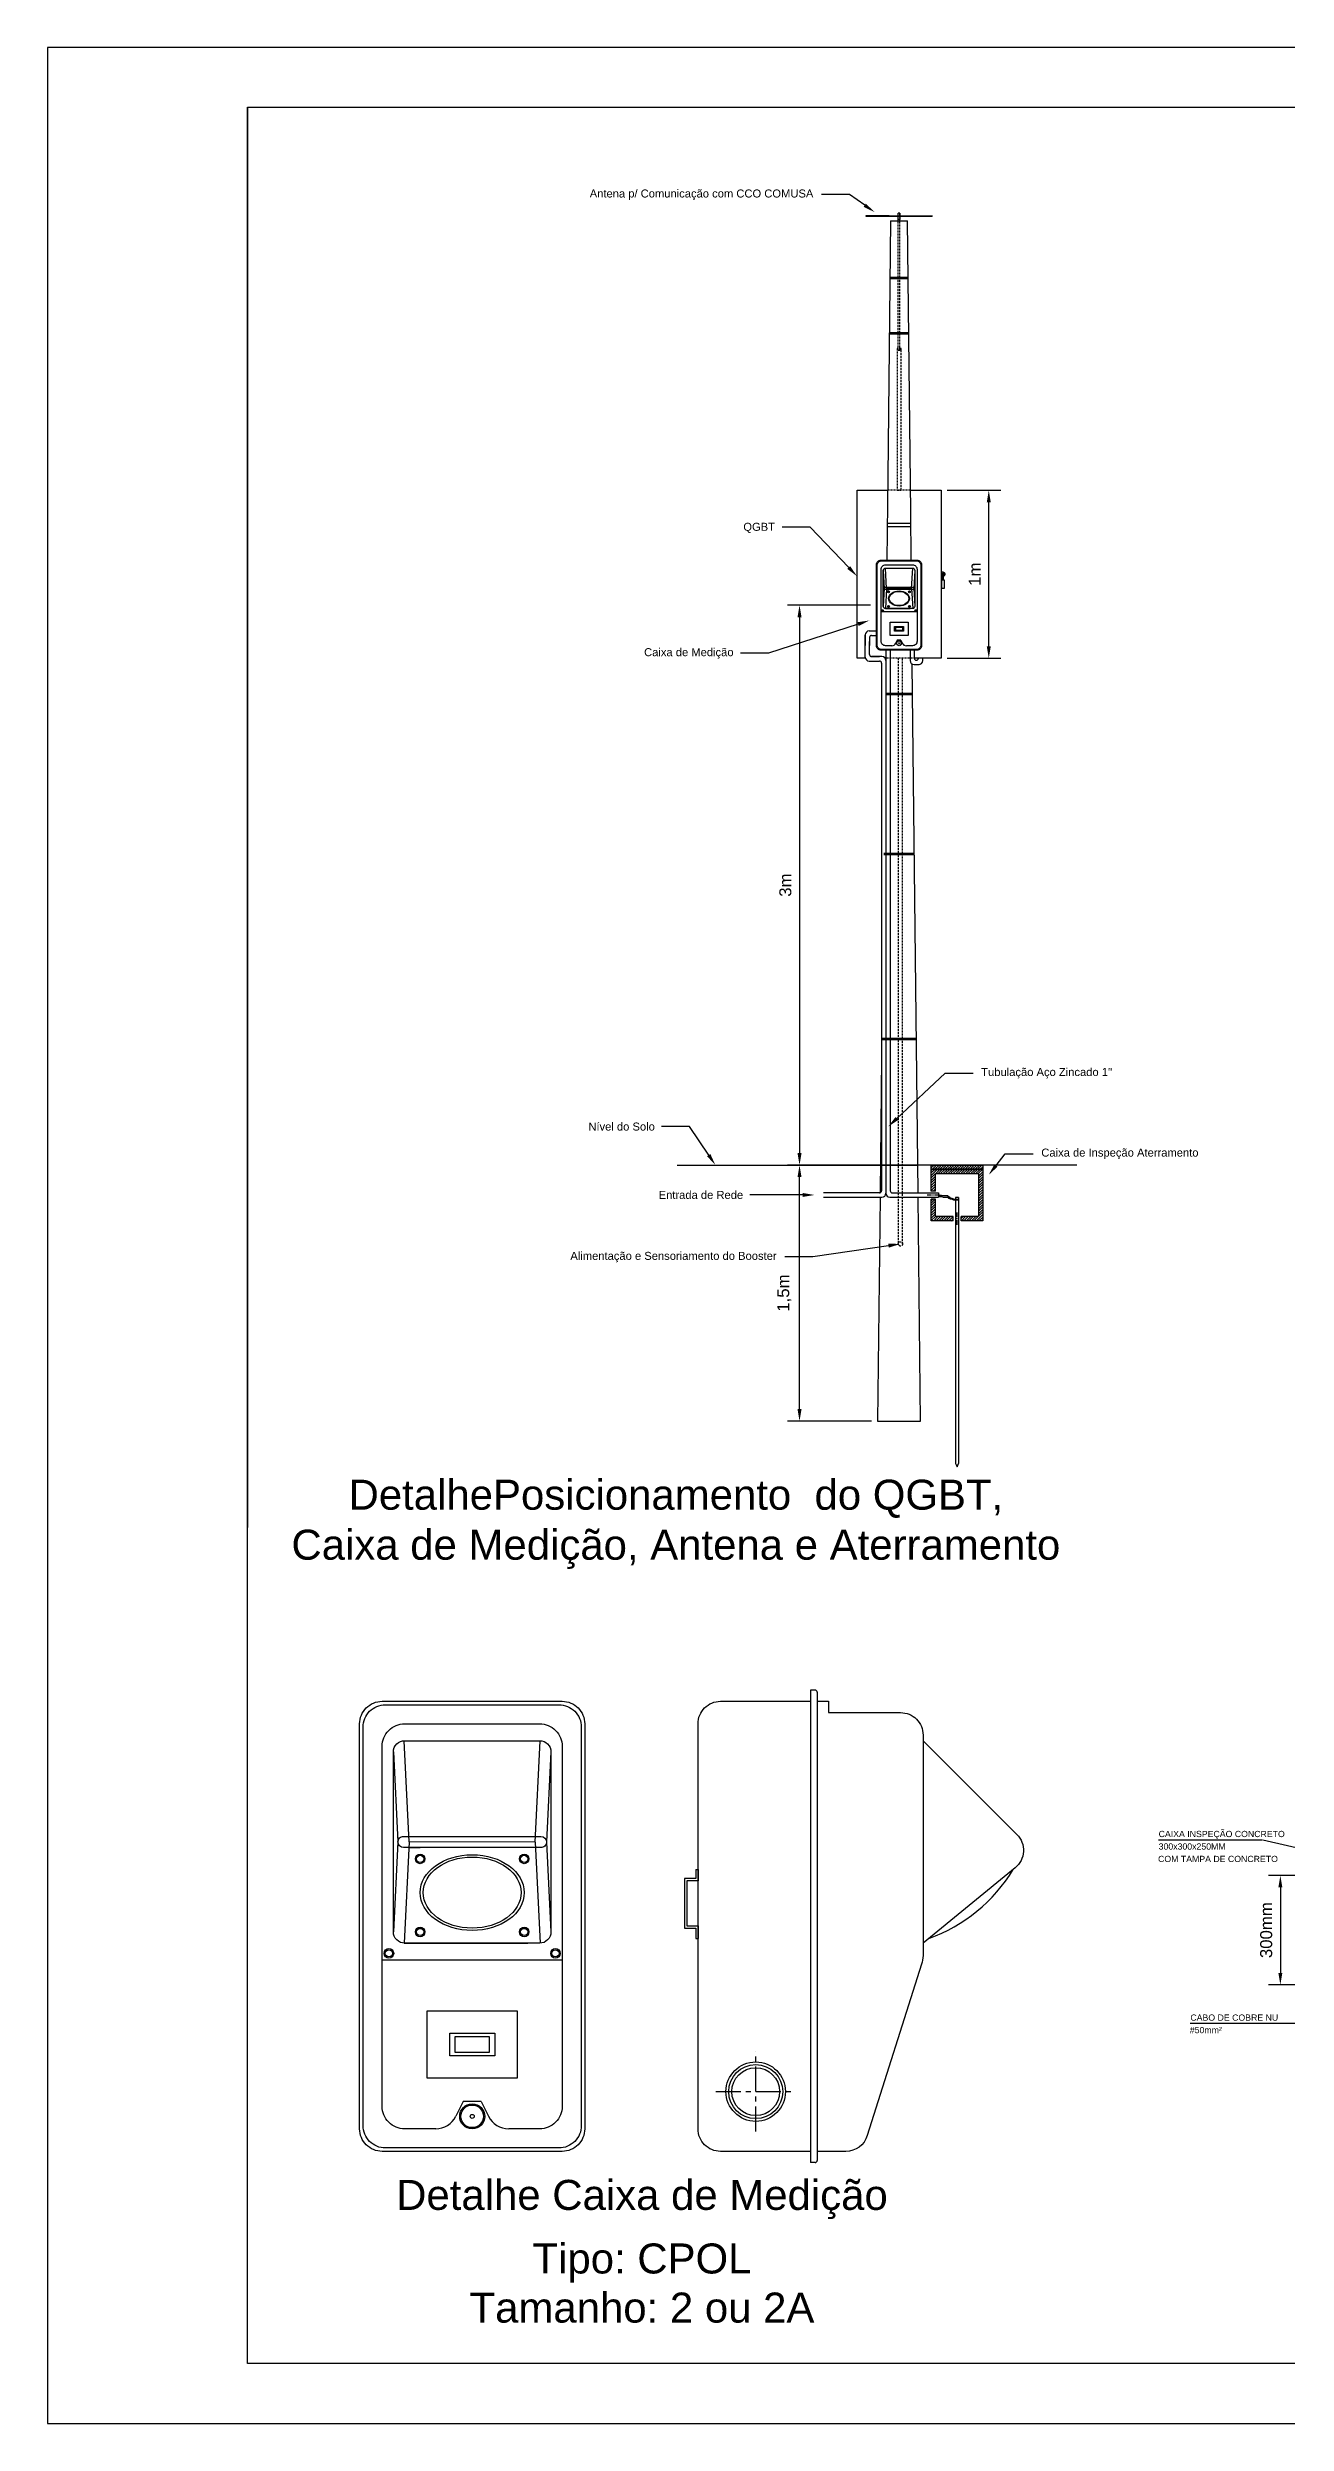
# Model space of a CAD drawing. Header units: millimetres. Extents: x 388 to 1228, y 36 to 630.
# Drawn here: x 388 to 698, y 36 to 630 of the extents above; entities that cross this region are included whole.
import ezdxf
from ezdxf import colors
from ezdxf.entities.mleader import LeaderData, LeaderLine
from ezdxf.enums import TextEntityAlignment as Align
from ezdxf.math import Vec2, Vec3

# ---------------------------------------------------------------- set-up
doc = ezdxf.new("R2010")
doc.units = ezdxf.units.MM
doc.linetypes.add('CENTER', pattern=[2, 1.25, -0.25, 0.25, -0.25])
doc.linetypes.add('DASHED', pattern=[0.75, 0.5, -0.25])
for name, color, linetype in [('15', 1, 'Continuous'), ('25', 2, 'Continuous'), ('TXT', 2, 'Continuous')]:
    doc.layers.add(name, color=color, linetype=linetype)
doc.styles.add('Annotative', font='arial.ttf')
doc.styles.add('Notes', font='arial.ttf', dxfattribs={"height": 3})
doc.styles.get("Standard").update_dxf_attribs({"font": 'arial.ttf'})
doc.dimstyles.new('Electrical-Metric', dxfattribs={"dimtxt": 3, "dimasz": 3, "dimexe": 3, "dimexo": 1.5, "dimgap": 2, "dimtad": 1, "dimzin": 3, "dimdsep": 46, "dimtxsty": 'Standard', "dimcen": 3, "dimazin": 2, "dimtfac": 1, "dimtofl": 0, "dimtmove": 0, "dimatfit": 3, "dimfxl": 1, "dimfrac": 1, "dimtolj": 1, "dimtzin": 0, "dimarcsym": 0})
pattern_1 = [(45, (166.37716, -56.9759), (-0.31430896, 0.31430896), [])]

# ---------------------------------------------------------------- blocks, each defined once
blk = doc.blocks.new('*D47')
at = {"color": 0, "lineweight": -2, "transparency": 16777216}
for p, q in [((711.62, 173.39), (693.09, 173.39)), ((696.09, 170.39), (696.09, 149.05)), ((711.62, 146.05), (693.09, 146.05))]:
    blk.add_line(p, q, dxfattribs=at)
at = {"color": 0, "transparency": 16777216}
for points in [[(695.59, 170.39), (696.59, 170.39), (696.09, 173.39)], [(695.59, 149.05), (696.59, 149.05), (696.09, 146.05)]]:
    blk.add_solid(points, dxfattribs=at)
at = {"layer": 'Defpoints', "color": 0, "transparency": 16777216}
for p in [(713.12, 173.39), (696.09, 146.05), (713.12, 146.05)]:
    blk.add_point(p, dxfattribs=at)
at = {"color": 0, "transparency": 16777216, "insert": (692.56, 159.72), "char_height": 3, "attachment_point": 5, "rotation": 90}
blk.add_mtext('\\A1;300mm', dxfattribs=at)
blk = doc.blocks.new('*D44')
at = {"color": 0, "linetype": 'Continuous', "lineweight": -2, "transparency": 16777216}
for p, q in [((595.96, 350.98), (572.91, 350.98)), ((575.91, 289.98), (575.91, 347.98)), ((593.93, 286.98), (572.91, 286.98))]:
    blk.add_line(p, q, dxfattribs=at)
at = {"color": 0, "linetype": 'Continuous', "transparency": 16777216}
for points in [[(575.41, 347.98), (576.41, 347.98), (575.91, 350.98)], [(575.41, 289.98), (576.41, 289.98), (575.91, 286.98)]]:
    blk.add_solid(points, dxfattribs=at)
at = {"layer": 'Defpoints', "color": 0, "linetype": 'Continuous', "transparency": 16777216}
for p in [(575.91, 350.98), (597.46, 350.98), (595.43, 286.98)]:
    blk.add_point(p, dxfattribs=at)
at = {"color": 0, "linetype": 'Continuous', "transparency": 16777216, "insert": (572.11, 318.98), "char_height": 3, "attachment_point": 5, "rotation": 90}
blk.add_mtext('\\A1;1,5m', dxfattribs=at)
blk = doc.blocks.new('*D45')
at = {"color": 0, "linetype": 'Continuous', "lineweight": -2, "transparency": 16777216}
for p, q in [((593.66, 490.93), (572.91, 490.93)), ((575.91, 487.93), (575.91, 353.98)), ((593.66, 350.98), (572.91, 350.98))]:
    blk.add_line(p, q, dxfattribs=at)
at = {"color": 0, "linetype": 'Continuous', "transparency": 16777216}
for points in [[(575.41, 487.93), (576.41, 487.93), (575.91, 490.93)], [(575.41, 353.98), (576.41, 353.98), (575.91, 350.98)]]:
    blk.add_solid(points, dxfattribs=at)
at = {"layer": 'Defpoints', "color": 0, "linetype": 'Continuous', "transparency": 16777216}
for p in [(595.16, 490.93), (575.91, 350.98), (595.16, 350.98)]:
    blk.add_point(p, dxfattribs=at)
at = {"color": 0, "linetype": 'Continuous', "transparency": 16777216, "insert": (572.38, 420.96), "char_height": 3, "attachment_point": 5, "rotation": 90}
blk.add_mtext('\\A1;3m', dxfattribs=at)
blk = doc.blocks.new('*D46')
at = {"color": 0, "linetype": 'Continuous', "lineweight": -2, "transparency": 16777216}
for p, q in [((612.78, 519.68), (626.21, 519.68)), ((623.21, 480.68), (623.21, 516.68)), ((612.78, 477.68), (626.21, 477.68))]:
    blk.add_line(p, q, dxfattribs=at)
at = {"color": 0, "linetype": 'Continuous', "transparency": 16777216}
for points in [[(622.71, 516.68), (623.71, 516.68), (623.21, 519.68)], [(622.71, 480.68), (623.71, 480.68), (623.21, 477.68)]]:
    blk.add_solid(points, dxfattribs=at)
at = {"layer": 'Defpoints', "color": 0, "linetype": 'Continuous', "transparency": 16777216}
for p in [(611.28, 519.68), (623.21, 519.68), (611.28, 477.68)]:
    blk.add_point(p, dxfattribs=at)
at = {"color": 0, "linetype": 'Continuous', "transparency": 16777216, "insert": (619.7, 498.68), "char_height": 3, "attachment_point": 5, "rotation": 90}
blk.add_mtext('\\A1;1m', dxfattribs=at)

msp = doc.modelspace()

# ---------------------------------------------------------------- hatches: boundary and pattern name
at = {"linetype": 'Continuous'}
h = msp.add_hatch(dxfattribs=at)
h.set_pattern_fill('ANSI31', color=256, scale=0.14)
h.set_pattern_definition(pattern_1)
h.paths.add_polyline_path([(608.845, 350.98), (608.845, 349.92), (621.695, 349.92), (621.695, 350.98)])
h = msp.add_hatch(dxfattribs=at)
h.set_pattern_fill('ANSI31', color=256, scale=0.14)
h.set_pattern_definition(pattern_1)
h.paths.add_polyline_path([(608.845, 349.9), (608.845, 344.485), (609.915, 344.485), (609.915, 348.84), (620.625, 348.84), (620.625, 338.13), (616.27, 338.13), (616.27, 337.06), (621.695, 337.06), (621.695, 349.9)])
h.paths.add_polyline_path([(609.915, 338.13), (609.915, 342.485), (608.845, 342.485), (608.845, 337.06), (614.27, 337.06), (614.27, 338.13)], flags=17)

# ---------------------------------------------------------------- linework, layer by layer
for p, q in [((437.948, 615.405), (437.948, 260.405)), ((592.484, 588.232), (609.062, 588.232)), ((592.484, 588.232), (592.484, 588.149)), ((598.275, 588.232), (592.484, 588.232)), ((592.484, 588.232), (592.484, 588.149)), ((592.484, 588.149), (609.062, 588.149)), ((592.484, 588.149), (598.274, 588.149)), ((600.534, 588.232), (600.534, 588.916)), ((601.011, 588.916), (600.534, 588.916)), ((600.534, 588.232), (600.534, 588.916)), ((600.534, 587.382), (600.534, 588.149)), ((601.011, 588.232), (601.011, 588.916)), ((601.011, 588.916), (601.011, 588.232)), ((601.011, 588.149), (601.011, 587.382)), ((603.293, 588.232), (609.062, 588.232)), ((609.062, 588.149), (603.295, 588.149)), ((609.062, 588.232), (609.062, 588.149)), ((609.062, 588.232), (609.062, 588.149)), ((609.062, 588.149), (609.062, 588.149)), ((598.634, 586.98), (597.954, 523.18)), ((598.634, 586.98), (601.973, 586.98)), ((601.011, 587.382), (600.534, 587.382)), ((601.011, 586.98), (602.934, 586.98)), ((603.711, 514.177), (602.934, 586.98)), ((597.954, 523.18), (597.73, 502.18)), ((603.729, 511.363), (597.828, 511.363)), ((603.791, 502.18), (603.711, 514.177)), ((603.735, 510.557), (597.819, 510.557)), ((596.847, 499.649), (597.072, 495.149)), ((597.634, 495.149), (597.381, 500.211)), ((603.934, 495.145), (604.187, 500.211)), ((604.722, 499.649), (604.497, 495.149)), ((597.072, 495.149), (596.847, 490.649)), ((597.634, 495.149), (597.381, 490.087)), ((597.62, 494.868), (598.183, 494.868)), ((603.934, 495.145), (597.634, 495.149)), ((603.948, 494.864), (603.386, 494.864)), ((603.934, 495.145), (604.187, 490.087)), ((604.497, 495.145), (604.722, 490.649)), ((611.634, 497.181), (611.634, 498.681)), ((611.934, 497.181), (611.934, 498.681)), ((605.284, 489.243), (596.284, 489.243)), ((597.381, 490.087), (603.569, 490.087)), ((597.381, 490.087), (597.944, 490.087)), ((604.159, 490.087), (603.597, 490.087)), ((605.284, 490.93), (605.284, 487.555)), ((592.314, 477.983), (592.317, 483.488)), ((592.314, 479.159), (592.314, 481.159)), ((592.317, 483.488), (592.317, 480.9)), ((593.317, 484.488), (595.159, 484.488)), ((593.402, 478.571), (593.405, 481.9)), ((593.402, 478.571), (593.402, 481.159)), ((593.405, 482.9), (593.405, 480.9)), ((593.905, 483.4), (595.159, 483.4)), ((600.334, 482.172), (599.969, 481.432)), ((601.234, 482.172), (600.334, 482.172)), ((601.234, 482.172), (601.599, 481.432)), ((593.314, 476.983), (595.902, 476.983)), ((596.49, 478.071), (593.902, 478.071)), ((593.902, 478.071), (595.902, 478.071)), ((596.402, 476.483), (596.402, 344.529)), ((597.49, 479.68), (597.464, 477.295)), ((597.49, 479.68), (597.49, 468.89)), ((597.49, 477.071), (597.49, 468.89)), ((598.578, 479.68), (598.578, 468.89)), ((603.535, 479.68), (603.535, 477.092)), ((605.526, 344.029), (604.076, 476.204)), ((604.535, 476.092), (605.829, 476.092)), ((604.623, 477.68), (604.623, 479.68)), ((604.764, 476.092), (605.829, 476.092)), ((606.711, 477.092), (606.711, 477.68)), ((604.16, 468.55), (597.371, 468.55)), ((604.156, 468.89), (597.374, 468.89)), ((597.49, 468.55), (597.49, 428.888)), ((597.49, 468.55), (597.49, 428.888)), ((598.578, 468.55), (598.578, 428.888)), ((604.599, 428.548), (596.944, 428.548)), ((604.595, 428.888), (596.948, 428.888)), ((597.49, 428.548), (597.49, 382.615)), ((597.49, 428.548), (597.49, 382.615)), ((598.578, 428.548), (598.578, 382.615)), ((605.106, 382.275), (596.451, 382.275)), ((605.102, 382.615), (596.454, 382.615)), ((597.49, 382.275), (597.49, 343.941)), ((597.49, 382.275), (597.49, 344.529)), ((598.578, 382.275), (598.578, 344.529)), ((596.402, 377.68), (596.043, 344.05)), ((545.334, 350.98), (605.451, 350.98)), ((645.204, 350.98), (581.643, 350.98)), ((609.915, 344.485), (608.845, 344.485)), ((595.902, 344.029), (581.867, 344.029)), ((581.867, 342.941), (596.49, 342.941)), ((596.031, 342.941), (595.434, 286.98)), ((598.49, 342.941), (610.631, 342.941)), ((599.078, 344.029), (610.631, 344.029)), ((606.134, 286.98), (605.537, 342.941)), ((609.915, 342.485), (608.845, 342.485)), ((610.631, 344.029), (610.631, 342.941)), ((610.631, 343.618), (610.915, 343.485)), ((610.631, 343.304), (610.933, 343.159)), ((610.915, 343.485), (611.36, 343.485)), ((610.933, 343.159), (611.18, 343.159)), ((611.18, 343.159), (611.449, 343.159)), ((611.36, 343.485), (611.763, 343.338)), ((611.449, 343.159), (611.819, 342.979)), ((611.763, 343.338), (612.066, 343.338)), ((611.819, 342.979), (612.178, 342.979)), ((612.066, 343.338), (612.459, 343.338)), ((612.178, 342.979), (612.436, 342.979)), ((612.436, 342.979), (612.874, 342.979)), ((612.459, 343.338), (612.874, 343.338)), ((612.874, 343.338), (613.367, 342.935)), ((612.874, 342.979), (613.177, 342.677)), ((613.177, 342.677), (613.569, 342.531)), ((613.367, 342.935), (613.597, 342.746)), ((613.569, 342.531), (613.827, 342.531)), ((613.597, 342.746), (613.939, 342.746)), ((613.827, 342.531), (614.208, 342.352)), ((613.939, 342.746), (614.253, 342.598)), ((614.208, 342.352), (614.399, 342.262)), ((614.253, 342.598), (614.512, 342.476)), ((614.399, 342.262), (614.862, 342.262)), ((614.512, 342.476), (614.724, 342.476)), ((614.724, 342.476), (614.862, 342.476)), ((614.862, 342.833), (614.862, 276.372)), ((615.678, 342.833), (614.862, 342.833)), ((614.862, 342.476), (615.184, 342.476)), ((614.862, 342.262), (615.106, 342.262)), ((615.106, 342.262), (615.498, 342.262)), ((615.184, 342.476), (615.678, 342.476)), ((615.498, 342.262), (615.678, 342.262)), ((615.678, 342.833), (615.678, 276.372)), ((614.27, 337.06), (614.27, 338.13)), ((616.27, 337.06), (616.27, 338.13)), ((595.434, 286.98), (606.134, 286.98)), ((614.862, 276.372), (615.27, 275.556)), ((615.27, 275.556), (615.678, 276.372)), ((578.662, 219.743), (578.662, 101.618)), ((579.787, 219.743), (578.662, 219.743)), ((580.349, 219.18), (580.349, 102.18)), ((580.349, 216.93), (583.162, 216.93)), ((583.162, 216.93), (583.162, 214.118)), ((474.401, 204.274), (475.526, 181.774)), ((478.339, 181.774), (477.073, 207.083)), ((509.839, 181.753), (511.104, 207.083)), ((513.776, 204.274), (512.651, 181.774)), ((475.526, 181.774), (474.401, 159.274)), ((478.339, 181.774), (477.073, 156.465)), ((478.268, 180.366), (481.081, 180.366)), ((509.839, 181.753), (478.339, 181.774)), ((509.909, 180.348), (507.096, 180.348)), ((509.839, 181.753), (511.104, 156.465)), ((512.651, 181.753), (513.776, 159.274)), ((549.974, 172.638), (547.162, 172.638)), ((547.162, 172.638), (547.162, 160.263)), ((549.974, 174.888), (549.974, 172.638)), ((549.974, 174.888), (550.537, 174.888)), ((550.537, 174.888), (550.537, 172.076)), ((550.537, 172.076), (547.724, 172.076)), ((547.724, 172.076), (547.724, 160.826)), ((516.589, 160.68), (516.589, 143.805)), ((547.724, 160.826), (550.537, 160.826)), ((550.537, 160.826), (550.537, 157.641)), ((477.073, 156.465), (508.011, 156.465)), ((477.073, 156.465), (479.886, 156.465)), ((510.964, 156.461), (508.151, 156.461)), ((547.162, 160.263), (549.974, 160.263)), ((549.974, 160.263), (549.974, 157.641)), ((549.974, 157.641), (550.537, 157.641)), ((516.589, 152.243), (471.589, 152.243)), ((491.839, 116.886), (490.012, 113.189)), ((496.339, 116.886), (491.839, 116.886)), ((496.339, 116.886), (498.166, 113.189)), ((579.787, 101.618), (578.662, 101.618))]:
    msp.add_line(p, q, dxfattribs=at)
at = {"linetype": 'DASHED'}
for p, q in [((600.534, 572.859), (600.534, 588.149)), ((601.011, 572.859), (601.011, 588.149)), ((600.534, 559.047), (600.534, 572.519)), ((601.011, 559.047), (601.011, 572.519)), ((600.534, 554.616), (600.534, 558.707)), ((601.011, 554.616), (601.011, 558.707)), ((601.273, 555.116), (600.273, 555.116)), ((600.273, 555.116), (600.273, 519.681)), ((601.011, 554.616), (600.534, 554.616)), ((601.273, 554.616), (601.273, 555.116)), ((601.273, 519.681), (601.273, 554.616)), ((603.652, 519.681), (597.916, 519.681)), ((600.273, 519.681), (601.273, 519.681)), ((604.881, 477.681), (597.49, 477.681)), ((600.593, 477.681), (600.593, 468.89)), ((601.681, 468.89), (601.681, 477.681)), ((600.593, 468.55), (600.593, 428.888)), ((601.681, 428.888), (601.681, 468.55)), ((600.593, 428.548), (600.593, 382.615)), ((601.681, 382.615), (601.681, 428.548)), ((600.593, 382.275), (600.593, 331.273)), ((601.681, 331.273), (601.681, 382.275))]:
    msp.add_line(p, q, dxfattribs=at)
for p, q in [((603.088, 572.519), (598.48, 572.519)), ((603.085, 572.859), (598.483, 572.859)), ((603.236, 558.707), (598.333, 558.707)), ((603.232, 559.047), (598.336, 559.047))]:
    msp.add_line(p, q)
at = {"linetype": 'CENTER'}
for p, q in [((610.915, 343.485), (607.845, 343.485)), ((615.27, 336.06), (615.27, 339.13))]:
    msp.add_line(p, q, dxfattribs=at)
at = {"linetype": 'CENTER', "ltscale": 5}
for p, q in [((564.957, 109.359), (564.957, 129.359)), ((554.957, 119.359), (574.957, 119.359))]:
    msp.add_line(p, q, dxfattribs=at)
for points in [[(387.948, 36.405), (1227.948, 36.405), (1227.948, 630.344), (387.948, 630.344)], [(437.948, 615.405), (1212.948, 615.405), (1212.948, 51.405), (437.948, 51.405)]]:
    msp.add_lwpolyline(points, close=True)
at = {"linetype": 'Continuous'}
for points in [[(590.284, 498.181), (590.284, 519.681), (597.916, 519.681)], [(603.652, 519.681), (611.284, 519.681), (611.284, 477.681), (604.881, 477.681)], [(611.784, 499.181), (611.284, 499.181)], [(592.361, 477.681), (590.284, 477.681), (590.284, 498.181)], [(611.284, 498.181), (611.634, 498.181)], [(597.468, 477.681), (597.281, 477.681)], [(608.845, 344.485), (608.845, 349.9), (621.695, 349.9), (621.695, 337.06), (616.27, 337.06)], [(609.915, 344.485), (609.915, 348.84), (620.625, 348.84), (620.625, 338.13), (616.27, 338.13)], [(614.27, 337.06), (608.845, 337.06), (608.845, 342.485)], [(614.27, 338.13), (609.915, 338.13), (609.915, 342.485)], [(580.349, 216.93), (583.162, 216.93)], [(587.099, 104.43), (580.349, 104.43)]]:
    msp.add_lwpolyline(points, dxfattribs=at)
for points in [[(596.284, 502.18), (605.284, 502.18, -0.4142136), (606.409, 501.055), (606.409, 480.805, -0.4142136), (605.284, 479.68), (596.284, 479.68, -0.4142136), (595.159, 480.805), (595.159, 501.055, -0.4142136)], [(596.453, 502.012), (605.115, 502.012, -0.4142136), (606.24, 500.887), (606.24, 480.974, -0.4142136), (605.115, 479.849), (596.453, 479.849, -0.4142136), (595.328, 480.974), (595.328, 500.887, -0.4142136)], [(597.409, 500.212), (604.159, 500.212, -0.4142136), (604.722, 499.649), (604.722, 490.649, -0.4142136), (604.159, 490.087), (597.409, 490.087, -0.4142136), (596.847, 490.649), (596.847, 499.649, -0.4142136)], [(597.353, 495.43), (604.215, 495.426, -0.4140498), (604.497, 495.145), (604.497, 495.145, -0.4143773), (604.215, 494.864), (597.353, 494.868, -0.4140498), (597.072, 495.149), (597.072, 495.149, -0.4143773)], [(471.589, 216.93), (516.589, 216.93, -0.4142136), (522.214, 211.305), (522.214, 110.055, -0.4142136), (516.589, 104.43), (471.589, 104.43, -0.4142136), (465.964, 110.055), (465.964, 211.305, -0.4142136)], [(472.433, 216.086), (515.745, 216.086, -0.4142136), (521.37, 210.461), (521.37, 110.899, -0.4142136), (515.745, 105.274), (472.433, 105.274, -0.4142136), (466.808, 110.899), (466.808, 210.461, -0.4142136)], [(477.214, 207.086), (510.964, 207.086, -0.4142136), (513.776, 204.274), (513.776, 159.274, -0.4142136), (510.964, 156.461), (477.214, 156.461, -0.4142136), (474.401, 159.274), (474.401, 204.274, -0.4142136)], [(476.933, 183.179), (511.246, 183.16, -0.4140498), (512.651, 181.754), (512.651, 181.754, -0.4143773), (511.244, 180.348), (476.932, 180.367, -0.4140498), (475.526, 181.773), (475.526, 181.773, -0.4143773)]]:
    msp.add_lwpolyline(points, format="xyb", close=True, dxfattribs=at)
for points in [[(598.96, 480.805), (597.409, 480.805, -0.4142136), (596.284, 481.93), (596.284, 499.93, -0.4142136), (597.409, 501.055), (604.159, 501.055, -0.4142136), (605.284, 499.93), (605.284, 481.93, -0.4142136), (604.159, 480.805), (602.608, 480.805)], [(578.662, 104.43), (556.162, 104.43, -0.4142136), (550.537, 110.055), (550.537, 211.305, -0.4142136), (556.162, 216.93), (578.662, 216.93)], [(583.162, 214.118), (601.162, 214.118, -0.4142136), (606.787, 208.493), (606.787, 153.355, -0.0979633), (606.363, 151.214), (592.84, 108.362, -0.3272633), (587.476, 104.43), (580.349, 104.43)], [(484.969, 110.055), (477.214, 110.055, -0.4142136), (471.589, 115.68), (471.589, 205.68, -0.4142136), (477.214, 211.305), (510.964, 211.305, -0.4142136), (516.589, 205.68), (516.589, 115.68, -0.4142136), (510.964, 110.055), (503.209, 110.055)], [(606.787, 207.086), (630.234, 183.639, -0.4436998), (629.819, 175.308), (606.787, 156.461)]]:
    msp.add_lwpolyline(points, format="xyb", dxfattribs=at)
for points in [[(612.134, 497.181), (611.434, 497.181), (611.434, 495.181), (612.134, 495.181)], [(598.534, 486.712), (603.034, 486.712), (603.034, 483.337), (598.534, 483.337)], [(599.659, 485.587), (601.909, 485.587), (601.909, 484.462), (599.659, 484.462)], [(599.94, 485.418), (601.628, 485.418), (601.628, 484.63), (599.94, 484.63)], [(608.845, 350.98), (621.695, 350.98), (621.695, 349.92), (608.845, 349.92)], [(482.839, 139.586), (505.339, 139.586), (505.339, 122.711), (482.839, 122.711)], [(488.464, 133.961), (499.714, 133.961), (499.714, 128.336), (488.464, 128.336)], [(489.87, 133.118), (498.308, 133.118), (498.308, 129.18), (489.87, 129.18)]]:
    msp.add_lwpolyline(points, close=True, dxfattribs=at)
for centre, radius in [((598.183, 494.301), 0.238), ((598.183, 494.301), 0.18), ((603.386, 494.301), 0.238), ((603.386, 494.301), 0.18), ((596.622, 489.58), 0.238), ((596.622, 489.58), 0.18), ((598.182, 490.649), 0.238), ((598.182, 490.649), 0.18), ((603.386, 490.649), 0.238), ((603.386, 490.649), 0.18), ((604.947, 489.58), 0.238), ((604.947, 489.58), 0.18), ((481.081, 177.536), 1.192), ((481.081, 177.536), 0.902), ((507.096, 177.536), 1.192), ((507.096, 177.536), 0.902), ((481.078, 159.274), 1.192), ((507.096, 159.274), 1.192), ((473.276, 153.93), 1.192), ((473.276, 153.93), 0.902), ((481.078, 159.274), 0.902), ((507.096, 159.274), 0.902), ((514.901, 153.93), 1.192), ((514.901, 153.93), 0.902), ((564.957, 119.359), 7.434), ((564.957, 119.359), 6.745), ((564.957, 119.359), 5.979)]:
    msp.add_circle(centre, radius, dxfattribs=at)
for centre, radius in [((600.784, 481.431), 0.625), ((600.784, 481.431), 0.564), ((600.784, 481.431), 0.0995), ((494.089, 113.182), 3.126), ((494.089, 113.182), 2.818), ((494.089, 113.182), 0.497)]:
    msp.add_circle(centre, radius)
at = {"linetype": 'DASHED'}
msp.add_circle((601.137, 331.273), 0.544, dxfattribs=at)
at = {"linetype": 'Continuous'}
for centre, radius, start, end in [((611.784, 498.681), 0.263, 304.745766, 235.254234), ((611.784, 498.681), 0.5, 287.457603, 90), ((611.784, 498.681), 0.15, 0, 180), ((593.317, 483.488), 1, 90, 180), ((593.905, 482.9), 0.5, 90, 180), ((598.96, 481.93), 1.125, 270, 333.708201), ((602.608, 481.93), 1.125, 206.291799, 270), ((593.314, 477.983), 1, 180, 270), ((593.902, 478.571), 0.5, 180, 270), ((595.902, 476.483), 0.5, 0, 90), ((596.49, 477.071), 1, 0, 90), ((604.535, 477.092), 1, 180, 270), ((605.123, 477.68), 0.5, 180, 270), ((605.123, 477.68), 0.5, 270, 0), ((605.711, 477.092), 1, 270, 0), ((595.902, 344.529), 0.5, 270, 0), ((599.078, 344.529), 0.5, 180, 270), ((596.49, 343.941), 1, 270, 0), ((598.49, 343.941), 1, 180, 270), ((579.787, 219.18), 0.562, 0, 90), ((594.254, 196.221), 41.033, 289.910506, 328.674675), ((484.969, 115.68), 5.625, 270, 333.708201), ((503.209, 115.68), 5.625, 206.291799, 270), ((579.787, 102.18), 0.562, 270, 0)]:
    msp.add_arc(centre, radius, start, end, dxfattribs=at)
for centre, major_axis, ratio in [((600.784, 492.617), (2.603, -0.001), 0.7276388), ((600.784, 492.617), (2.449, -0.001), 0.7262425), ((494.089, 169.114), (13.017, -0.004), 0.7276388), ((494.089, 169.114), (12.243, -0.004), 0.7262425)]:
    msp.add_ellipse(centre, major_axis=major_axis, ratio=ratio, dxfattribs=at)
at = {"layer": '15'}
for p, q in [((691.523, 182.191), (665.597, 182.191)), ((713.117, 177.299), (691.744, 182.191)), ((702.382, 136.364), (673.531, 136.364))]:
    msp.add_line(p, q, dxfattribs=at)

# ---------------------------------------------------------------- texts
at = {"layer": '25', "color": 0, "style": 'Annotative'}
for s, p in [('CAIXA INSPEÇÃO CONCRETO', (665.666, 182.984)), ('COM TAMPA DE CONCRETO', (665.527, 176.744)), ('300x300x250MM', (665.666, 179.859)), ('CABO DE COBRE NU', (673.6, 137.083)), ('#50mm²', (673.461, 133.968))]:
    msp.add_text(s, height=1.5625, dxfattribs=at).set_placement(p)
at = {"layer": 'TXT', "color": 7, "style": 'Annotative'}
for s, p in [('DetalhePosicionamento  do QGBT,', (545.003, 264.832)), ('Caixa de Medição, Antena e Aterramento', (545.003, 252.332)), ('Detalhe Caixa de Medição', (536.527, 89.796)), ('Tipo: CPOL', (536.527, 73.902)), ('Tamanho: 2 ou 2A', (536.527, 61.626))]:
    msp.add_text(s, height=7.5, dxfattribs=at).set_placement(p, align=Align.CENTER)

# ---------------------------------------------------------------- dimensions: what is measured, and where the dimension line sits
at = {"linetype": 'Continuous'}
for base, p1, p2, text, picture, middle in [((623.206, 519.681), (611.284, 477.681), (611.284, 519.681), '1m', '*D46', (619.7, 498.681)), ((575.912, 350.98), (595.159, 490.93), (595.159, 350.98), '3m', '*D45', (572.379, 420.955)), ((575.912, 350.98), (595.434, 286.98), (597.464, 350.98), '1,5m', '*D44', (572.109, 318.98))]:
    dim = msp.add_linear_dim(base=base, p1=p1, p2=p2, angle=90, text=text, dimstyle='Electrical-Metric', dxfattribs=at)
    dim.commit()
    dim.dimension.update_dxf_attribs({"geometry": picture, "text_midpoint": middle})
dim = msp.add_aligned_dim(p1=(713.117, 173.393), p2=(713.117, 146.049), distance=-17.027, text='300mm', dimstyle='Electrical-Metric')
dim.commit()
dim.dimension.update_dxf_attribs({"geometry": '*D47', "text_midpoint": (692.557, 159.721)})

# ---------------------------------------------------------------- leaders
ml = msp.add_multileader_mtext('Standard', dxfattribs=at)
ml.set_content('Antena p/ Comunicação com CCO COMUSA', color=256, style='Notes')
ml.set_leader_properties()
ml.build(insert=Vec2(0, 0))
ml.multileader.update_dxf_attribs({"dogleg_length": 7, "arrow_head_size": 3})
ctx = ml.context
ctx.base_point, ctx.char_height, ctx.arrow_head_size, ctx.plane_origin = Vec3(521.469, 593.575), 2, 3, Vec3(594.678, 589.193)
notes = []
notes.append((ctx, [(0, (1, 1, 0), (588.374, 593.575), (-1, 0), 7, [(0, [(594.678, 589.193)], 0, [])])]))
ctx.mtext.insert, ctx.mtext.flow_direction = Vec3(523.469, 594.853), 5
ml = msp.add_multileader_mtext('Standard', dxfattribs=at)
ml.set_content('QGBT', color=256, style='Notes')
ml.set_leader_properties()
ml.build(insert=Vec2(0, 0))
ml.multileader.update_dxf_attribs({"dogleg_length": 7, "arrow_head_size": 3})
ctx = ml.context
ctx.base_point, ctx.char_height, ctx.arrow_head_size, ctx.plane_origin = Vec3(559.864, 510.453), 2, 3, Vec3(586.589, 554.93)
notes.append((ctx, [(0, (1, 1, 0), (578.604, 510.453), (-1, 0), 7, [(0, [(590.284, 498.181)], 0, [])])]))
ctx.mtext.insert, ctx.mtext.flow_direction = Vec3(561.864, 511.531), 5
ml = msp.add_multileader_mtext('Standard', dxfattribs=at)
ml.set_content('Caixa de Medição', color=256, style='Notes')
ml.set_leader_properties()
ml.build(insert=Vec2(0, 0))
ml.multileader.update_dxf_attribs({"dogleg_length": 7, "arrow_head_size": 3})
ctx = ml.context
ctx.base_point, ctx.char_height, ctx.arrow_head_size, ctx.plane_origin = Vec3(535.061, 478.917), 2, 3, Vec3(593.391, 487.129)
notes.append((ctx, [(0, (1, 1, 0), (568.182, 478.917), (-1, 0), 7, [(0, [(593.391, 487.129)], 0, [])])]))
ctx.mtext.insert, ctx.mtext.flow_direction = Vec3(537.061, 480.191), 5
ml = msp.add_multileader_mtext('Standard', dxfattribs=at)
ml.set_content("Tubulação Aço Zincado 1''", color=256, style='Notes')
ml.set_leader_properties()
ml.build(insert=Vec2(0, 0))
ml.multileader.update_dxf_attribs({"dogleg_length": 7, "arrow_head_size": 3})
ctx = ml.context
ctx.base_point, ctx.char_height, ctx.arrow_head_size, ctx.plane_origin = Vec3(619.324, 373.973), 2, 3, Vec3(598.051, 360.571)
notes.append((ctx, [(0, (1, 1, 0), (612.324, 373.973), (1, 0), 7, [(0, [(598.051, 360.571)], 0, [])])]))
ctx.mtext.insert, ctx.mtext.flow_direction = Vec3(621.324, 375.247), 5
ml = msp.add_multileader_mtext('Standard', dxfattribs=at)
ml.set_content('Nível do Solo', color=256, style='Notes')
ml.set_leader_properties()
ml.build(insert=Vec2(0, 0))
ml.multileader.update_dxf_attribs({"dogleg_length": 7, "arrow_head_size": 3})
ctx = ml.context
ctx.base_point, ctx.char_height, ctx.arrow_head_size, ctx.plane_origin = Vec3(521.131, 360.589), 2, 3, Vec3(554.877, 350.98)
notes.append((ctx, [(0, (1, 1, 0), (548.433, 360.589), (-1, 0), 7, [(0, [(554.877, 350.98)], 0, [])])]))
ctx.mtext.insert, ctx.mtext.flow_direction = Vec3(523.131, 361.606), 5
ml = msp.add_multileader_mtext('Standard', dxfattribs=at)
ml.set_content('Caixa de Inspeção Aterramento', color=256, style='Notes')
ml.set_leader_properties()
ml.build(insert=Vec2(0, 0))
ml.multileader.update_dxf_attribs({"dogleg_length": 7, "arrow_head_size": 3})
ctx = ml.context
ctx.base_point, ctx.char_height, ctx.arrow_head_size, ctx.plane_origin = Vec3(634.346, 353.824), 2, 3, Vec3(623.175, 348.52)
notes.append((ctx, [(0, (1, 1, 0), (627.346, 353.824), (1, 0), 7, [(0, [(623.175, 348.52)], 0, [])])]))
ctx.mtext.insert, ctx.mtext.flow_direction = Vec3(636.346, 355.102), 5
ml = msp.add_multileader_mtext('Standard', dxfattribs=at)
ml.set_content('Entrada de Rede', color=256, style='Notes')
ml.set_leader_properties()
ml.build(insert=Vec2(0, 0))
ml.multileader.update_dxf_attribs({"dogleg_length": 7, "arrow_head_size": 3})
ctx = ml.context
ctx.base_point, ctx.char_height, ctx.arrow_head_size, ctx.plane_origin = Vec3(538.694, 343.505), 2, 3, Vec3(579.689, 343.505)
notes.append((ctx, [(0, (1, 1, 0), (570.483, 343.505), (-1, 0), 7, [(0, [(579.689, 343.505)], 0, [])])]))
ctx.mtext.insert, ctx.mtext.flow_direction = Vec3(540.694, 344.521), 5
ml = msp.add_multileader_mtext('Standard', dxfattribs=at)
ml.set_content('Alimentação e Sensoriamento do Booster', color=256, style='Notes')
ml.set_leader_properties()
ml.build(insert=Vec2(0, 0))
ml.multileader.update_dxf_attribs({"dogleg_length": 7, "arrow_head_size": 3})
ctx = ml.context
ctx.base_point, ctx.char_height, ctx.arrow_head_size, ctx.plane_origin = Vec3(516.627, 328.01), 2, 3, Vec3(604.337, 331.273)
notes.append((ctx, [(0, (1, 1, 0), (579.229, 328.01), (-1, 0), 7, [(0, [(601.137, 331.273)], 0, [])])]))
ctx.mtext.insert, ctx.mtext.flow_direction = Vec3(518.627, 329.284), 5
for ctx, leaders in notes:
    for number, flags, end, landing, length, lines in leaders:
        leader = LeaderData()
        leader.index, (leader.has_last_leader_line, leader.has_dogleg_vector, leader.attachment_direction) = number, flags
        leader.last_leader_point, leader.dogleg_vector, leader.dogleg_length = Vec3(end), Vec3(landing), length
        for number, points, colour, breaks in lines:
            line = LeaderLine()
            line.index, line.vertices, line.color, line.breaks = number, Vec3.list(points), colors.encode_raw_color(colour), breaks
            leader.lines.append(line)
        ctx.leaders.append(leader)

doc.saveas('drawing.dxf')
